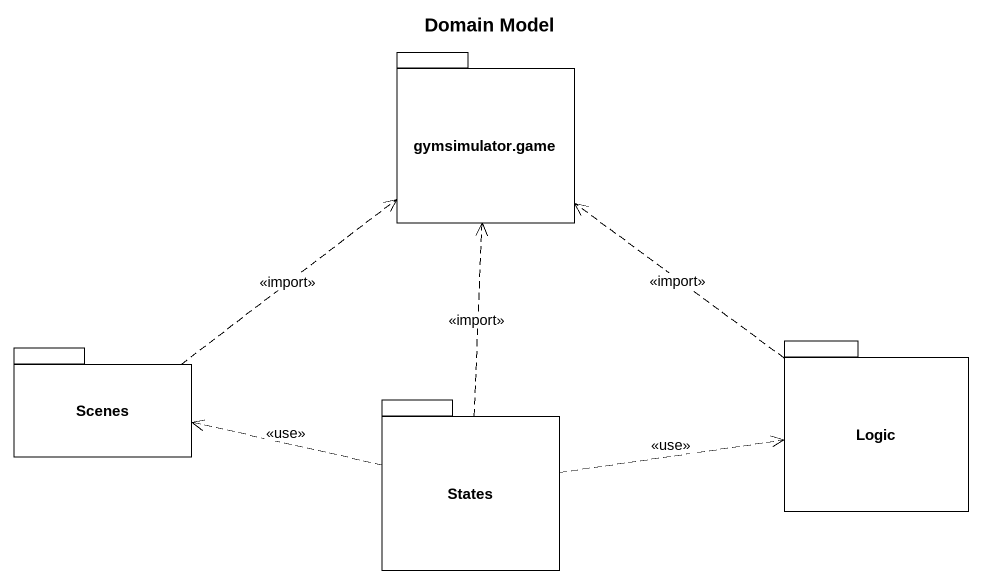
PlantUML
@startuml
title Domain Model
package "gymsimulator.game" as gymsimulator_game {
}
package Scenes {
}
package Logic {
}
package States {
}
Scenes .up.> gymsimulator_game : <<import>>
Logic .up.> gymsimulator_game : <<import>>
States .up.> gymsimulator_game : <<import>>
States .left.> Scenes : <<use>>
States .right.> Logic : <<use>>
@enduml
